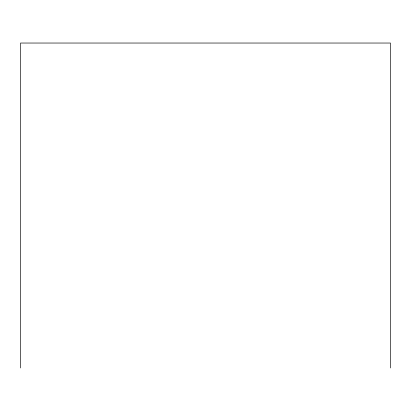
<?xml version="1.0" encoding="UTF-8"?>
<svg xmlns="http://www.w3.org/2000/svg" width="411" height="411" viewBox="0 0 411 411"><rect width="100%" height="100%" fill="white"/><g stroke="black" fill="none" stroke-linecap="round" stroke-linejoin="round"><path stroke-width="0.62" d="M390.45 367.963L390.45 43.037L20.55 43.037L20.55 367.963"/></g></svg>
